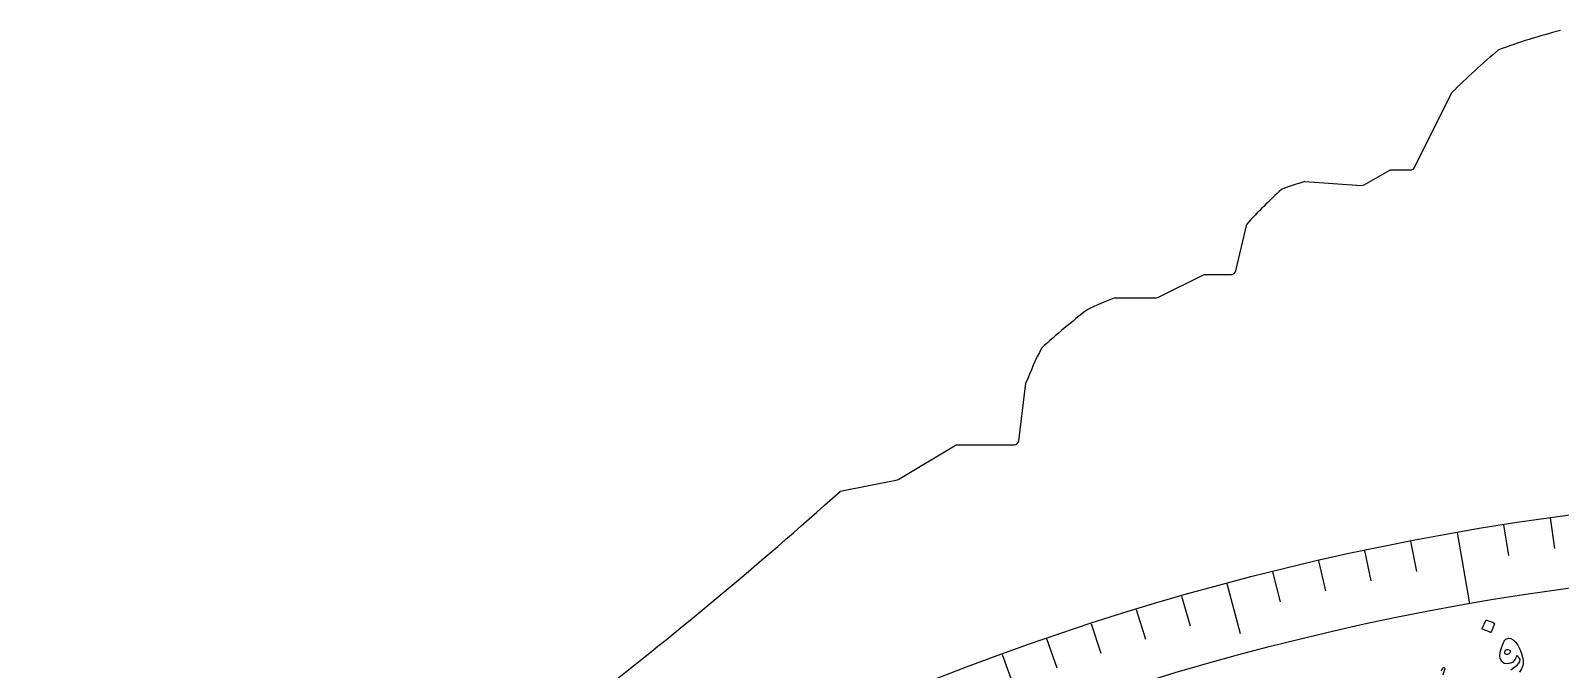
# Model space of a CAD drawing. Header units: millimetres. Extents: x -88 to 88, y -88 to 103.
# Drawn here: x -60.51 to -11.67, y 80.56 to 100.96 of the extents above; entities that cross this region are included whole.
import ezdxf

# ---------------------------------------------------------------- set-up
doc = ezdxf.new("R2010")
doc.units = ezdxf.units.MM
for name, color, linetype in [('CUT_OUTER', 1, 'Continuous'), ('ENGRAVE', 7, 'Continuous'), ('ENGRAVE_FINE', 8, 'Continuous'), ('TEXT', 5, 'Continuous')]:
    doc.layers.add(name, color=color, linetype=linetype)

msp = doc.modelspace()

# ---------------------------------------------------------------- linework, layer by layer
at = {"layer": 'CUT_OUTER'}
for points in [[(-16.3309, 96.5899), (-15.1375, 98.9767), (-15.1359, 98.9797)], [(-17.9409, 96.0348), (-17.1176, 96.505), (-17.1142, 96.5068), (-17.1103, 96.507), (-16.4651, 96.507)], [(-19.8343, 96.1354), (-19.8307, 96.1354), (-18.0253, 96.0154)], [(-22.033, 93.2854), (-21.6901, 94.7726), (-21.6892, 94.7759)], [(-24.501, 92.4431), (-23.0521, 93.1676), (-23.0489, 93.169), (-23.0455, 93.1691), (-22.1792, 93.1691)], [(-25.8922, 92.4271), (-25.8884, 92.4273), (-24.5681, 92.4273)], [(-28.9673, 87.8604), (-28.7369, 89.7036), (-28.7362, 89.7072)], [(-32.7938, 86.6292), (-30.9648, 87.7272), (-30.9619, 87.7288), (-30.9585, 87.729), (-29.1161, 87.729)], [(-34.6702, 86.2451), (-34.6666, 86.246), (-32.8416, 86.6107)]]:
    msp.add_lwpolyline(points, dxfattribs=at)
for centre, radius, start, end in [((-7.0336, 82.6557), 18.8815, 104.23009, 110.52011), ((0.4433, 83.4669), 21.9854, 129.87621, 135.12236), ((-16.4651, 96.657), 0.15, 270, 333.43495), ((-9.233, 83.423), 16.8537, 132.30161, 137.65317), ((-17.5284, 87.9809), 8.4743, 105.7895, 111.07788), ((-18.0153, 96.1651), 0.15, 266.19856, 299.73234), ((-22.1792, 93.3191), 0.15, 270, 347.01684), ((-22.4977, 83.3164), 9.7225, 110.43449, 115.98874), ((-24.5681, 92.5773), 0.15, 270, 296.56505), ((-13.915, 75.1353), 21.2426, 127.19959, 132.41039), ((-17.1786, 85.2347), 12.3928, 153.21519, 158.84519), ((-29.1161, 87.879), 0.15, 270, 352.87498), ((-32.871, 86.7578), 0.15, 281.29947, 300.97975), ((-130.2865, 192.7084), 143.0976, 307.673554, 311.927499)]:
    msp.add_arc(centre, radius, start, end, dxfattribs=at)
at = {"layer": 'ENGRAVE'}
for points in [[(-14.9754, 84.9298), (-14.5743, 82.6549)], [(-22.3206, 83.3014), (-21.8935, 81.7077)], [(-29.4958, 81.0391), (-28.7058, 78.8684)]]:
    msp.add_lwpolyline(points, dxfattribs=at)
for radius in [86.24, 86.24, 83.93]:
    msp.add_circle((0, 0), radius, dxfattribs=at)
at = {"layer": 'ENGRAVE_FINE'}
for points in [[(-13.4909, 85.1782), (-13.336, 84.2004)], [(-12.0023, 85.4007), (-11.8645, 84.4204)], [(-16.4554, 84.6555), (-16.2665, 83.6837)], [(-19.3998, 84.0297), (-19.1771, 83.065)], [(-17.9303, 84.3554), (-17.7245, 83.3871)], [(-20.8633, 83.6783), (-20.6238, 82.7177)], [(-23.771, 82.8992), (-23.4981, 81.9476)], [(-25.2141, 82.4717), (-24.9247, 81.525)], [(-26.6496, 82.0191), (-26.3437, 81.0776)], [(-28.077, 81.5415), (-27.7547, 80.6055)]]:
    msp.add_lwpolyline(points, dxfattribs=at)
at = {"layer": 'TEXT'}
for points in [[(-14.0592, 82.1166), (-14.0559, 82.1212), (-14.0507, 82.1245), (-14.0436, 82.1265), (-14.0347, 82.1272), (-13.9683, 82.1131), (-13.9046, 82.0929), (-13.8436, 82.0665), (-13.7854, 82.034), (-13.7793, 82.0286), (-13.7761, 82.0227), (-13.7756, 82.0163), (-13.778, 82.0095), (-13.8876, 81.7459), (-13.8922, 81.7393), (-13.8992, 81.7367), (-13.9084, 81.7381), (-13.92, 81.7436), (-13.93, 81.7484), (-13.9458, 81.7554), (-13.9672, 81.7646), (-13.9944, 81.7761), (-14.0277, 81.7897), (-14.0675, 81.8055), (-14.1138, 81.8233), (-14.1667, 81.8432), (-14.1739, 81.8468), (-14.1779, 81.8509), (-14.1787, 81.8556), (-14.1763, 81.8609)], [(-13.2752, 81.1035), (-13.2658, 81.1195), (-13.2648, 81.1342), (-13.272, 81.1475), (-13.2876, 81.1594), (-13.3469, 81.1847), (-13.3957, 81.1852), (-13.4339, 81.1607), (-13.4615, 81.1114), (-13.4638, 81.0974), (-13.4628, 81.0854), (-13.4586, 81.0757), (-13.451, 81.068), (-13.4022, 81.0475), (-13.3566, 81.0466), (-13.3143, 81.0652), (-13.2752, 81.1035)]]:
    msp.add_lwpolyline(points, close=True, dxfattribs=at)
for points in [[(-13.2584, 80.5476), (-13.1254, 80.6415), (-13.0556, 80.6981), (-13.0051, 80.7552), (-12.974, 80.8127), (-12.9623, 80.8707), (-12.9794, 80.9066), (-13.0022, 80.9384), (-13.0309, 80.966), (-13.0655, 80.9894), (-13.0692, 80.9902), (-13.0732, 80.9873), (-13.0774, 80.9808), (-13.0818, 80.9706), (-13.1154, 80.8907), (-13.1573, 80.8279), (-13.2077, 80.7823), (-13.2664, 80.7537), (-13.379, 80.7336), (-13.4713, 80.752), (-13.5436, 80.8093), (-13.5957, 80.9053), (-13.6102, 80.9953), (-13.5985, 81.1103), (-13.5603, 81.2503), (-13.4956, 81.4152), (-13.4734, 81.4569), (-13.4471, 81.4917), (-13.4168, 81.5194), (-13.3825, 81.5401), (-13.3825, 81.5401), (-13.3199, 81.555), (-13.2531, 81.5412), (-13.182, 81.4985), (-13.1068, 81.4271), (-13.0345, 81.3301), (-12.9721, 81.2105), (-12.9197, 81.0683), (-12.8771, 80.9037), (-12.8656, 80.8433), (-12.8608, 80.7863), (-12.8626, 80.7327), (-12.8709, 80.6825), (-12.9118, 80.5784), (-12.9807, 80.4741)], [(-15.4679, 80.5104), (-15.4355, 80.5907), (-15.4302, 80.6002), (-15.4233, 80.6076), (-15.4147, 80.6129), (-15.4045, 80.6161), (-15.3943, 80.6166), (-15.3854, 80.614), (-15.3781, 80.6084), (-15.3721, 80.5996), (-15.3681, 80.5894), (-15.3667, 80.5796), (-15.3677, 80.5701), (-15.3712, 80.5609), (-15.4241, 80.3788)]]:
    msp.add_lwpolyline(points, dxfattribs=at)

doc.saveas('drawing.dxf')
